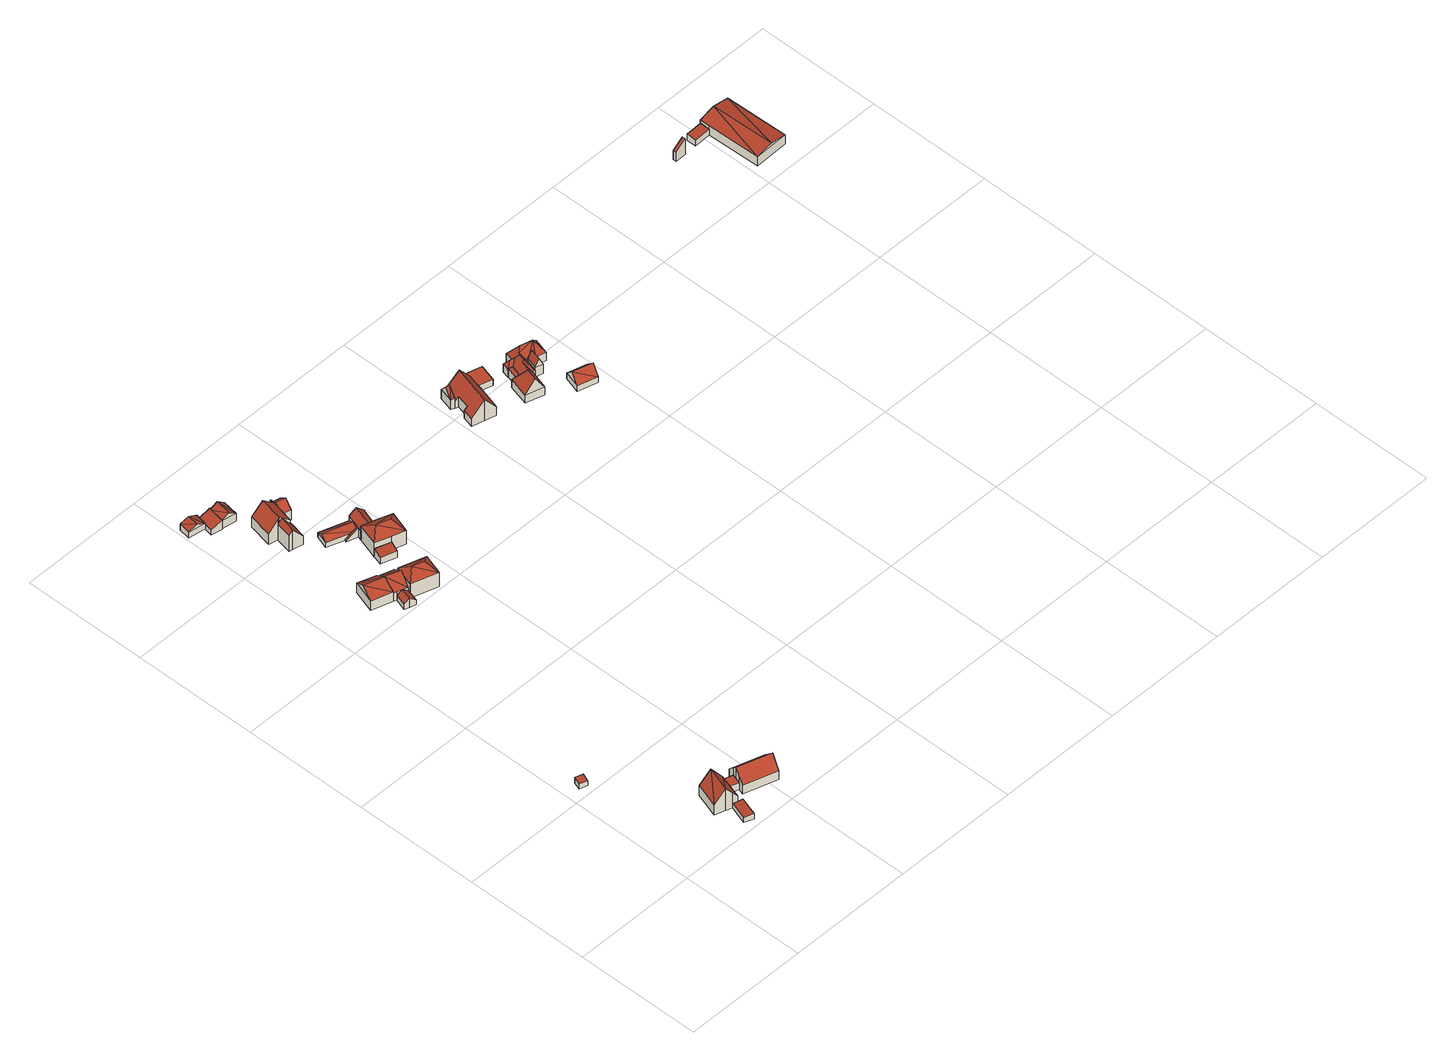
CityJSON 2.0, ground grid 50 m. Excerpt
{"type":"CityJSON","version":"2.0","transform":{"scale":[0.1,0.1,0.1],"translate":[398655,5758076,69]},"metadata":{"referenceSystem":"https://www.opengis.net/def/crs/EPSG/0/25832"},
"CityObjects":{
"building1":{"type":"Building","attributes":{"Gemeindeschluessel":"05515000","Geometrietyp2DReferenz":"3000","function":"31001_2700","roofType":"2100","measuredHeight":2.55},"geometry":[{"type":"Solid","lod":"2","boundaries":[[[[0,1,2,3]],[[4,5,1,0]],[[6,7,5,4]],[[3,2,7,6]],[[4,0,3,6]],[[1,5,7,2]]]],"semantics":{"surfaces":[{"type":"WallSurface"},{"type":"RoofSurface"},{"type":"GroundSurface"}],"values":[[0,0,0,0,1,2]]}}]},
"building2":{"type":"Building","attributes":{"Gemeindeschluessel":"05515000","Geometrietyp2DReferenz":"3000","function":"51009_1611","roofType":"2100","measuredHeight":2.46},"geometry":[{"type":"Solid","lod":"2","boundaries":[[[[8,9,10,11]],[[12,13,9,8]],[[14,15,13,12]],[[16,17,15,14]],[[11,10,17,16]],[[14,12,8,11,16]],[[9,13,15,17,10]]]],"semantics":{"surfaces":[{"type":"WallSurface"},{"type":"RoofSurface"},{"type":"GroundSurface"}],"values":[[0,0,0,0,0,1,2]]}}]},
"building3":{"type":"Building","attributes":{"Gemeindeschluessel":"05515000","Geometrietyp2DReferenz":"3000","function":"31001_1000"},"address":[{"country":"Germany","locality":"Münster","thoroughfareNumber":"6","thoroughfareName":"Hohenholter Straße"}],"children":["building3-1","building3-2","building3-3"]},
"building3-1":{"type":"BuildingPart","attributes":{"roofType":"1000","measuredHeight":3.23},"parents":["building3"],"geometry":[{"type":"Solid","lod":"2","boundaries":[[[[18,19,20,21]],[[22,23,19,18]],[[24,25,23,22]],[[26,27,28,29]],[[29,30,24,22,18,21,26]],[[19,23,25,31,28,27,20]],[[31,30,29,28]],[[25,24,30,31]],[[27,26,21,20]]]],"semantics":{"surfaces":[{"type":"WallSurface"},{"type":"RoofSurface"},{"type":"GroundSurface"},{"type":"ClosureSurface"}],"values":[[0,0,0,0,1,2,3,3,3]]}}]},
"building3-2":{"type":"BuildingPart","attributes":{"roofType":"3100","measuredHeight":10.12},"parents":["building3"],"geometry":[{"type":"Solid","lod":"2","boundaries":[[[[32,33,34,35]],[[36,37,33,32]],[[38,20,37,36]],[[21,20,38]],[[39,13,27,26,40]],[[41,9,13,39]],[[42,43,9,41]],[[35,34,43,42]],[[32,35,36]],[[42,36,35]],[[36,42,38]],[[39,40,38,42,41]],[[33,37,20,27,13,9,43,34]],[[21,38,40,26]],[[27,20,21,26]]]],"semantics":{"surfaces":[{"type":"WallSurface"},{"type":"RoofSurface"},{"type":"GroundSurface"},{"type":"ClosureSurface"}],"values":[[0,0,0,0,0,0,0,0,1,1,1,1,2,0,3]]}}]},
"building3-3":{"type":"BuildingPart","attributes":{"roofType":"3100","measuredHeight":8.63},"parents":["building3"],"geometry":[{"type":"Solid","lod":"2","boundaries":[[[[29,28,44]],[[25,24,45]],[[46,47,25,45]],[[48,49,47,46]],[[50,51,49,48]],[[52,53,51,50]],[[54,55,53,52]],[[44,28,55,54]],[[48,46,45,56,50]],[[44,54,52,50,56]],[[31,25,47,49,51,53,55,28]],[[29,44,56,30]],[[28,29,30,31]],[[24,30,56,45]],[[30,24,25,31]]]],"semantics":{"surfaces":[{"type":"WallSurface"},{"type":"RoofSurface"},{"type":"GroundSurface"},{"type":"ClosureSurface"}],"values":[[0,0,0,0,0,0,0,0,1,1,2,0,3,0,3]]}}]},
"building4":{"type":"Building","attributes":{"Gemeindeschluessel":"05515000","Geometrietyp2DReferenz":"3000","function":"31001_1000","roofType":"3100","measuredHeight":7.51},"address":[{"country":"Germany","locality":"Münster","thoroughfareNumber":"15a","thoroughfareName":"Hohenholter Straße"}],"geometry":[{"type":"Solid","lod":"2","boundaries":[[[[57,58,59,60]],[[61,62,58,57]],[[63,64,62,61]],[[60,59,64,63]],[[57,65,61]],[[63,66,60]],[[60,66,65]],[[65,57,60]],[[66,63,61]],[[61,65,66]],[[58,62,64,59]]]],"semantics":{"surfaces":[{"type":"WallSurface"},{"type":"RoofSurface"},{"type":"GroundSurface"}],"values":[[0,0,0,0,0,0,1,1,1,1,2]]}}]},
"building5":{"type":"Building","attributes":{"Gemeindeschluessel":"05515000","Geometrietyp2DReferenz":"3000","function":"31001_2700","roofType":"5000","measuredHeight":4.17},"geometry":[{"type":"Solid","lod":"2","boundaries":[[[[67,68,69,70]],[[71,72,68,67]],[[73,74,72,71]],[[75,76,74,73]],[[70,69,76,75]],[[73,71,67]],[[73,67,77]],[[77,78,73]],[[78,77,70]],[[70,75,78]],[[70,77,67]],[[73,78,75]],[[68,72,74,76,69]]]],"semantics":{"surfaces":[{"type":"WallSurface"},{"type":"RoofSurface"},{"type":"GroundSurface"}],"values":[[0,0,0,0,0,1,1,1,1,1,0,0,2]]}}]},
"building6":{"type":"Building","attributes":{"Gemeindeschluessel":"05515000","Geometrietyp2DReferenz":"3000","function":"31001_1000"},"children":["building6-1","building6-2"]},
"building6-1":{"type":"BuildingPart","attributes":{"roofType":"3100","measuredHeight":7.69},"parents":["building6"],"geometry":[{"type":"Solid","lod":"2","boundaries":[[[[79,80,81,82]],[[83,84,85,80,79]],[[86,87,88,89,90]],[[91,92,87,86]],[[82,81,92,91]],[[93,94,82,91]],[[91,95,93]],[[83,93,95]],[[95,86,90,96,97,98,83]],[[94,93,83,79]],[[94,79,82]],[[91,86,95]],[[80,85,99,88,87,92,81]],[[96,90,89]],[[84,83,98]],[[85,84,98,97,99]],[[99,97,96,89,88]]]],"semantics":{"surfaces":[{"type":"WallSurface"},{"type":"RoofSurface"},{"type":"GroundSurface"},{"type":"ClosureSurface"}],"values":[[0,0,0,0,0,1,1,1,1,0,0,0,2,0,0,3,3]]}}]},
"building6-2":{"type":"BuildingPart","attributes":{"roofType":"3100","measuredHeight":3.94},"parents":["building6"],"geometry":[{"type":"Solid","lod":"2","boundaries":[[[[100,101,85,84]],[[102,103,101,100]],[[104,105,103,102]],[[106,107,105,104]],[[108,109,107,106]],[[89,88,109,108]],[[104,102,100,84,98,110,106]],[[96,89,108,106,110]],[[85,101,103,105,107,109,88,99]],[[97,110,98]],[[85,99,97,98,84]],[[96,110,97]],[[89,96,97,99,88]]]],"semantics":{"surfaces":[{"type":"WallSurface"},{"type":"RoofSurface"},{"type":"GroundSurface"},{"type":"ClosureSurface"}],"values":[[0,0,0,0,0,0,1,1,2,0,3,0,3]]}}]},
"building7":{"type":"Building","attributes":{"Gemeindeschluessel":"05515000","Geometrietyp2DReferenz":"3000","function":"31001_2700","roofType":"2100","measuredHeight":4.24},"geometry":[{"type":"Solid","lod":"2","boundaries":[[[[111,72,112,113]],[[114,115,72,111]],[[116,117,115,114]],[[118,119,117,116]],[[120,121,119,118]],[[113,112,121,120]],[[118,116,114,111,113,120]],[[72,115,117,119,121,112]]]],"semantics":{"surfaces":[{"type":"WallSurface"},{"type":"RoofSurface"},{"type":"GroundSurface"}],"values":[[0,0,0,0,0,0,1,2]]}}]},
"building8":{"type":"Building","attributes":{"Gemeindeschluessel":"05515000","Geometrietyp2DReferenz":"3000","function":"31001_2460","roofType":"3100","measuredHeight":5.64},"geometry":[{"type":"Solid","lod":"2","boundaries":[[[[122,123,124,125]],[[126,127,123,122]],[[128,129,127,126]],[[125,124,129,128]],[[122,130,126]],[[128,131,125]],[[131,130,122]],[[122,125,131]],[[128,126,130]],[[130,131,128]],[[123,127,129,124]]]],"semantics":{"surfaces":[{"type":"WallSurface"},{"type":"RoofSurface"},{"type":"GroundSurface"}],"values":[[0,0,0,0,0,0,1,1,1,1,2]]}}]},
"building9":{"type":"Building","attributes":{"Gemeindeschluessel":"05515000","Geometrietyp2DReferenz":"3000","function":"31001_1000","roofType":"3200","measuredHeight":9.39},"address":[{"country":"Germany","locality":"Münster","thoroughfareNumber":"15","thoroughfareName":"Hohenholter Straße"}],"geometry":[{"type":"Solid","lod":"2","boundaries":[[[[132,133,134,135]],[[136,103,133,132]],[[137,101,103,136]],[[138,80,101,137]],[[135,134,80,138]],[[135,139,132]],[[137,140,138]],[[140,139,135]],[[135,138,140]],[[132,139,140]],[[140,137,136,132]],[[133,103,101,80,134]]]],"semantics":{"surfaces":[{"type":"WallSurface"},{"type":"RoofSurface"},{"type":"GroundSurface"}],"values":[[0,0,0,0,0,1,1,1,1,1,1,2]]}}]},
"building10":{"type":"Building","attributes":{"Gemeindeschluessel":"05515000","Geometrietyp2DReferenz":"3000","function":"31001_1000"},"address":[{"country":"Germany","locality":"Münster","thoroughfareNumber":"19","thoroughfareName":"Hohenholter Straße"}],"children":["building10-1","building10-2","building10-3"]},
"building10-1":{"type":"BuildingPart","attributes":{"roofType":"3100","measuredHeight":9.93},"parents":["building10"],"geometry":[{"type":"Solid","lod":"2","boundaries":[[[[141,142,143,144,145,146]],[[147,148,149,150,151]],[[152,153,148,147]],[[154,155,153,152]],[[156,157,155,154]],[[158,159,157,156]],[[160,161,162,159,158]],[[152,147,151,163,154]],[[164,141,146,165,166,167,160,158,156,154,163]],[[168,144,143,169,170,171,149,148,153,155,157,159,162]],[[165,146,145]],[[161,160,167]],[[162,161,167,166,168]],[[168,166,165,145,144]],[[142,141,164,172]],[[169,143,142,172]],[[173,172,164,163,174]],[[170,173,174,171]],[[169,172,173,170]],[[150,174,163,151]],[[174,150,149,171]]]],"semantics":{"surfaces":[{"type":"WallSurface"},{"type":"RoofSurface"},{"type":"GroundSurface"},{"type":"ClosureSurface"}],"values":[[0,0,0,0,0,0,0,1,1,2,0,0,3,3,0,3,0,3,3,0,3]]}}]},
"building10-2":{"type":"BuildingPart","attributes":{"roofType":"3100","measuredHeight":9.23},"parents":["building10"],"geometry":[{"type":"Solid","lod":"2","boundaries":[[[[175,176,177,178]],[[179,180,176,175]],[[181,182,180,179]],[[150,149,182,181]],[[178,177,143,142]],[[174,150,181,179,173]],[[175,178,142,172,173,179]],[[176,180,182,149,171,170,169,143,177]],[[171,174,173,170]],[[149,150,174,171]],[[173,172,169,170]],[[143,169,172,142]]]],"semantics":{"surfaces":[{"type":"WallSurface"},{"type":"RoofSurface"},{"type":"GroundSurface"},{"type":"ClosureSurface"}],"values":[[0,0,0,0,0,1,1,2,3,3,3,3]]}}]},
"building10-3":{"type":"BuildingPart","attributes":{"roofType":"3100","measuredHeight":7.82},"parents":["building10"],"geometry":[{"type":"Solid","lod":"2","boundaries":[[[[183,184,162,161]],[[185,186,184,183]],[[187,188,186,185]],[[145,144,188,187]],[[183,161,167,189,185]],[[165,145,187,185,189]],[[162,184,186,188,144,168]],[[166,189,167]],[[162,168,166,167,161]],[[165,189,166]],[[145,165,166,168,144]]]],"semantics":{"surfaces":[{"type":"WallSurface"},{"type":"RoofSurface"},{"type":"GroundSurface"},{"type":"ClosureSurface"}],"values":[[0,0,0,0,1,1,2,0,3,0,3]]}}]},
"building11":{"type":"Building","attributes":{"Gemeindeschluessel":"05515000","Geometrietyp2DReferenz":"3000","function":"31001_2460","roofType":"2100","measuredHeight":3.62},"geometry":[{"type":"Solid","lod":"2","boundaries":[[[[190,191,192,193]],[[194,195,191,190]],[[196,197,195,194]],[[193,192,197,196]],[[194,190,193,196]],[[191,195,197,192]]]],"semantics":{"surfaces":[{"type":"WallSurface"},{"type":"RoofSurface"},{"type":"GroundSurface"}],"values":[[0,0,0,0,1,2]]}}]},
"building12":{"type":"Building","attributes":{"Gemeindeschluessel":"05515000","Geometrietyp2DReferenz":"3000","function":"31001_2700"},"children":["building12-1","building12-2"]},
"building12-1":{"type":"BuildingPart","attributes":{"roofType":"3100","measuredHeight":6.68},"parents":["building12"],"geometry":[{"type":"Solid","lod":"2","boundaries":[[[[198,199,200,201]],[[202,203,199,198]],[[204,205,203,202]],[[206,207,205,204]],[[208,209,210]],[[211,212,208,210]],[[213,214,212,211]],[[215,216,214,213]],[[217,218,216,215]],[[201,200,218,217]],[[211,210,219,220,206,204,202,198,201,213]],[[217,215,213,201]],[[199,203,205,207,221,208,212,214,216,218,200]],[[220,219,222]],[[207,206,220,222,221]],[[223,222,219,210,209]],[[208,221,222,209]],[[222,223,209]]]],"semantics":{"surfaces":[{"type":"WallSurface"},{"type":"RoofSurface"},{"type":"GroundSurface"},{"type":"ClosureSurface"}],"values":[[0,0,0,0,0,0,0,0,0,0,1,1,2,0,3,0,3,3]]}}]},
"building12-2":{"type":"BuildingPart","attributes":{"roofType":"3100","measuredHeight":3.81},"parents":["building12"],"geometry":[{"type":"Solid","lod":"2","boundaries":[[[[209,208,224,225]],[[225,224,226,227]],[[227,228,225]],[[223,209,225]],[[225,228,223]],[[222,223,228]],[[228,227,220,222]],[[208,221,207,226,224]],[[208,209,222,221]],[[207,206,220,227,226]],[[221,222,220,206,207]],[[209,223,222]]]],"semantics":{"surfaces":[{"type":"WallSurface"},{"type":"RoofSurface"},{"type":"GroundSurface"},{"type":"ClosureSurface"}],"values":[[0,0,0,1,1,1,1,2,3,0,3,3]]}}]},
"building13":{"type":"Building","attributes":{"Gemeindeschluessel":"05515000","Geometrietyp2DReferenz":"3000","function":"31001_1000","roofType":"3200","measuredHeight":9.31},"address":[{"country":"Germany","locality":"Münster","thoroughfareNumber":"17","thoroughfareName":"Hohenholter Straße"}],"geometry":[{"type":"Solid","lod":"2","boundaries":[[[[229,230,231,232]],[[233,234,230,229]],[[235,236,234,233]],[[237,238,236,235]],[[239,240,238,237]],[[232,231,240,239]],[[229,241,233]],[[237,242,239]],[[242,241,229]],[[229,232,239,242]],[[233,241,242]],[[242,237,235,233]],[[230,234,236,238,240,231]]]],"semantics":{"surfaces":[{"type":"WallSurface"},{"type":"RoofSurface"},{"type":"GroundSurface"}],"values":[[0,0,0,0,0,0,1,1,1,1,1,1,2]]}}]},
"building14":{"type":"Building","attributes":{"Gemeindeschluessel":"05515000","Geometrietyp2DReferenz":"3000","function":"51009_1610","roofType":"3100","measuredHeight":7.99},"geometry":[{"type":"Solid","lod":"2","boundaries":[[[[243,244,245,246]],[[247,248,244,243]],[[249,250,248,247]],[[246,245,250,249]],[[243,251,247]],[[249,252,246]],[[252,251,243]],[[243,246,252]],[[251,252,249]],[[249,247,251]],[[244,248,250,245]]]],"semantics":{"surfaces":[{"type":"WallSurface"},{"type":"RoofSurface"},{"type":"GroundSurface"}],"values":[[0,0,0,0,0,0,1,1,1,1,2]]}}]},
"building15":{"type":"Building","attributes":{"Gemeindeschluessel":"05515000","Geometrietyp2DReferenz":"3000","function":"31001_1000","roofType":"3100","measuredHeight":9.58},"address":[{"country":"Germany","locality":"Münster","thoroughfareNumber":"20","thoroughfareName":"Hohenholter Straße"}],"geometry":[{"type":"Solid","lod":"2","boundaries":[[[[253,254,255,256]],[[257,258,254,253]],[[259,260,258,257]],[[261,262,260,259]],[[263,264,262,261]],[[265,266,264,263]],[[267,268,266,265]],[[269,270,268,267]],[[271,272,270,269]],[[273,274,272,271]],[[275,276,274,273]],[[277,278,276,275]],[[279,280,278,277]],[[281,282,280,279]],[[256,255,282,281]],[[275,273,271,269,267,265,263,261,259,277]],[[257,253,256,281,279,277,259]],[[254,258,260,262,264,266,268,270,272,274,276,278,280,282,255]]]],"semantics":{"surfaces":[{"type":"WallSurface"},{"type":"RoofSurface"},{"type":"GroundSurface"}],"values":[[0,0,0,0,0,0,0,0,0,0,0,0,0,0,0,1,1,2]]}}]},
"building16":{"type":"Building","attributes":{"Gemeindeschluessel":"05515000","Geometrietyp2DReferenz":"3000","function":"31001_2460","roofType":"1000","measuredHeight":2.91},"geometry":[{"type":"Solid","lod":"2","boundaries":[[[[283,284,285,286]],[[287,288,284,283]],[[289,290,288,287]],[[291,292,290,289]],[[286,285,292,291]],[[289,287,283,286,291]],[[284,288,290,292,285]]]],"semantics":{"surfaces":[{"type":"WallSurface"},{"type":"RoofSurface"},{"type":"GroundSurface"}],"values":[[0,0,0,0,0,1,2]]}}]},
"building17":{"type":"Building","attributes":{"Gemeindeschluessel":"05515000","Geometrietyp2DReferenz":"3000","function":"51009_1610","roofType":"1000","measuredHeight":3.92},"geometry":[{"type":"Solid","lod":"2","boundaries":[[[[293,294,295,296]],[[297,298,294,293]],[[299,300,298,297]],[[296,295,300,299]],[[297,293,296,299]],[[294,298,300,295]]]],"semantics":{"surfaces":[{"type":"WallSurface"},{"type":"RoofSurface"},{"type":"GroundSurface"}],"values":[[0,0,0,0,1,2]]}}]},
"building18":{"type":"Building","attributes":{"Gemeindeschluessel":"05515000","Geometrietyp2DReferenz":"3000","function":"31001_1000","roofType":"5000","measuredHeight":9.33},"address":[{"country":"Germany","locality":"Münster","thoroughfareNumber":"22","thoroughfareName":"Hohenholter Straße"}],"geometry":[{"type":"Solid","lod":"2","boundaries":[[[[301,302,303,304]],[[305,306,302,301]],[[307,308,306,305]],[[309,310,308,307]],[[311,312,310,309]],[[313,314,312,311]],[[315,316,314,313]],[[317,318,316,315]],[[319,320,318,317]],[[321,322,320,319]],[[323,324,322,321]],[[325,326,324,323]],[[327,328,326,325]],[[329,330,328,327]],[[304,303,330,329]],[[331,329,327,332]],[[333,334,335,332,327,325,336]],[[336,325,323,337]],[[337,323,321,338]],[[321,319,338]],[[336,337,338,319,317,333]],[[333,317,315,334]],[[339,335,334,315,313,340]],[[341,342,340]],[[341,340,313]],[[341,313,311]],[[311,309,341]],[[309,307,341]],[[341,307,305,342]],[[340,342,305,301,339]],[[332,335,339,301,304,331]],[[304,329,331]],[[302,306,308,310,312,314,316,318,320,322,324,326,328,330,303]]]],"semantics":{"surfaces":[{"type":"WallSurface"},{"type":"RoofSurface"},{"type":"GroundSurface"}],"values":[[0,0,0,0,0,0,0,0,0,0,0,0,0,0,0,1,1,1,1,0,1,1,1,1,1,1,1,1,1,1,1,1,2]]}}]},
"building19":{"type":"Building","attributes":{"Gemeindeschluessel":"05515000","Geometrietyp2DReferenz":"3000","function":"51009_1610","roofType":"5000","measuredHeight":7.59},"geometry":[{"type":"Solid","lod":"2","boundaries":[[[[343,344,345,346]],[[347,348,344,343]],[[349,350,348,347]],[[346,345,350,349]],[[349,347,351]],[[351,347,343,352]],[[343,346,352]],[[352,346,349,351]],[[344,348,350,345]]]],"semantics":{"surfaces":[{"type":"WallSurface"},{"type":"RoofSurface"},{"type":"GroundSurface"}],"values":[[0,0,0,0,0,1,0,1,2]]}}]},
"building20":{"type":"Building","attributes":{"Gemeindeschluessel":"05515000","Geometrietyp2DReferenz":"3000","function":"31001_2460","roofType":"3100","measuredHeight":6.25},"geometry":[{"type":"Solid","lod":"2","boundaries":[[[[353,354,355,356]],[[357,358,354,353]],[[359,360,358,357]],[[356,355,360,359]],[[353,361,357]],[[359,362,356]],[[356,362,361]],[[361,353,356]],[[362,359,357]],[[357,361,362]],[[354,358,360,355]]]],"semantics":{"surfaces":[{"type":"WallSurface"},{"type":"RoofSurface"},{"type":"GroundSurface"}],"values":[[0,0,0,0,0,0,1,1,1,1,2]]}}]},
"building21":{"type":"Building","attributes":{"Gemeindeschluessel":"05515000","Geometrietyp2DReferenz":"3000","function":"51009_1610","roofType":"2100","measuredHeight":7.27},"geometry":[{"type":"Solid","lod":"2","boundaries":[[[[363,364,365,366]],[[367,368,364,363]],[[369,370,368,367]],[[366,365,370,369]],[[367,363,366,369]],[[364,368,370,365]]]],"semantics":{"surfaces":[{"type":"WallSurface"},{"type":"RoofSurface"},{"type":"GroundSurface"}],"values":[[0,0,0,0,1,2]]}}]},
"building22":{"type":"Building","attributes":{"Gemeindeschluessel":"05515000","Geometrietyp2DReferenz":"3000","function":"31001_1000","roofType":"2100","measuredHeight":2.97},"geometry":[{"type":"Solid","lod":"2","boundaries":[[[[371,372,373,374]],[[375,376,372,371]],[[377,378,376,375]],[[374,373,378,377]],[[375,371,374,377]],[[372,376,378,373]]]],"semantics":{"surfaces":[{"type":"WallSurface"},{"type":"RoofSurface"},{"type":"GroundSurface"}],"values":[[0,0,0,0,1,2]]}}]},
"building23":{"type":"Building","attributes":{"Gemeindeschluessel":"05515000","Geometrietyp2DReferenz":"3000","function":"31001_2700","roofType":"3100","measuredHeight":5.61},"geometry":[{"type":"Solid","lod":"2","boundaries":[[[[379,380,381,382]],[[383,384,380,379]],[[385,386,384,383]],[[387,388,386,385]],[[389,390,388,387]],[[382,381,390,389]],[[391,382,389]],[[389,392,391]],[[379,391,392]],[[392,387,385,383,379]],[[391,379,382]],[[389,387,392]],[[380,384,386,388,390,381]]]],"semantics":{"surfaces":[{"type":"WallSurface"},{"type":"RoofSurface"},{"type":"GroundSurface"}],"values":[[0,0,0,0,0,0,1,1,1,1,0,0,2]]}}]}
},
"vertices":[
[44,550,64],[44,550,38],[34,520,38],[34,520,60],[74,541,64],[74,541,38],[64,511,60],[64,511,38],
[314,93,62],[314,93,41],[290,20,41],[290,20,62],[332,87,63],[332,87,41],[351,81,65],[351,81,41],[327,7,65],[327,7,41],
[368,184,73],[368,184,41],[364,186,41],[364,186,73],[368,185,73],[368,185,41],[402,174,73],[402,174,41],[351,147,73],[351,147,41],[390,135,41],[390,135,73],[396,155,73],[396,155,41],
[280,212,87],[280,212,41],[249,114,41],[249,114,87],[322,199,142],[322,199,41],[364,186,87],[332,87,87],[351,147,87],[314,93,111],[290,101,142],[290,101,41],
[390,135,105],[402,174,106],[409,197,81],[409,197,41],[539,155,81],[539,155,41],[526,113,127],[526,113,41],[513,72,81],[513,72,41],[383,113,81],[383,113,41],[396,155,127],
[163,1585,73],[163,1585,30],[245,1560,30],[245,1560,73],[192,1676,73],[192,1676,30],[264,1653,73],[264,1653,30],[177,1631,105],[254,1607,105],
[80,2292,42],[80,2292,15],[13,2304,15],[13,2304,42],[78,2280,42],[78,2280,15],[72,2246,42],[72,2246,15],[5,2257,42],[5,2257,15],[47,2298,57],[39,2251,57],
[320,1612,67],[320,1612,29],[327,1634,29],[327,1634,67],[298,1543,67],[298,1543,53],[298,1543,29],[245,1560,67],[245,1560,29],[258,1556,29],[258,1556,53],[258,1556,67],[264,1653,67],[264,1653,29],[312,1588,106],[320,1612,85],[254,1607,106],[275,1550,67],[278,1550,67],[280,1549,67],[278,1550,29],
[294,1531,53],[294,1531,29],[296,1530,51],[296,1530,29],[286,1496,51],[286,1496,29],[263,1503,69],[263,1503,29],[243,1509,53],[243,1509,29],[278,1550,69],
[78,2280,37],[66,2213,15],[66,2213,37],[122,2273,58],[122,2273,15],[121,2271,58],[121,2271,15],[110,2207,58],[110,2207,15],[110,2205,57],[110,2205,15],
[121,2271,52],[121,2271,16],[110,2207,16],[110,2207,52],[178,2260,52],[178,2260,16],[168,2197,52],[168,2197,16],[150,2266,72],[139,2202,72],
[399,1498,94],[399,1498,29],[425,1579,29],[425,1579,94],[296,1530,94],[294,1531,94],[320,1612,94],[383,1548,123],[336,1563,123],
[246,2029,84],[246,2029,68],[246,2029,20],[256,2074,20],[256,2074,67],[256,2074,84],[160,2043,68],[160,2043,20],[195,2036,20],[195,2036,93],[195,2036,111],[180,2139,68],[180,2139,20],[223,2129,120],[223,2129,20],[262,2121,87],[262,2121,20],[265,2135,87],[265,2135,20],[269,2135,84],[269,2135,72],[269,2135,20],[203,2035,120],[245,2026,84],[259,2091,84],[262,2105,84],[266,2121,84],[262,2105,20],[245,2026,20],[211,2033,20],[203,2035,20],[245,2026,68],[211,2033,113],[203,2035,102],
[238,1961,61],[238,1961,20],[251,2028,20],[251,2028,61],[198,1969,113],[198,1969,20],[183,1972,93],[183,1972,20],
[305,2127,72],[305,2127,20],[299,2097,98],[299,2097,20],[292,2066,67],[292,2066,20],[262,2105,98],
[354,1750,63],[354,1750,27],[341,1711,27],[341,1711,56],[416,1730,63],[416,1730,27],[403,1691,56],[403,1691,27],
[382,1836,65],[382,1836,22],[407,1828,22],[407,1828,89],[386,1851,65],[386,1851,22],[342,1865,25],[342,1865,22],[345,1873,25],[345,1873,22],[406,1911,22],[406,1911,44],[406,1911,65],[406,1912,65],[406,1912,22],[432,1904,89],[432,1904,22],[458,1896,65],[458,1896,22],[433,1820,65],[433,1820,22],[389,1858,65],[366,1866,44],[389,1858,22],[389,1858,44],[398,1885,60],
[295,1948,22],[295,1948,44],[277,1896,22],[277,1896,44],[286,1922,60],
[496,1799,89],[496,1799,24],[433,1820,24],[433,1820,89],[469,1714,89],[469,1714,24],[416,1730,89],[416,1730,24],[354,1750,89],[354,1750,24],[382,1836,89],[382,1836,24],[453,1766,118],[398,1784,118],
[1020,2034,65],[1020,2034,21],[1034,2031,21],[1034,2031,65],[1035,2091,65],[1035,2091,21],[1049,2087,65],[1049,2087,21],[1027,2063,101],[1042,2059,101],
[1132,2007,60],[1132,2007,17],[1129,2008,17],[1129,2008,64],[1106,1910,60],[1106,1910,17],[1063,1921,113],[1063,1921,17],[1014,1934,53],[1014,1934,17],[1026,1979,52],[1026,1979,17],[1036,1976,64],[1036,1976,17],[1049,2027,64],[1049,2027,17],[1034,2031,46],[1034,2031,17],[1049,2087,45],[1049,2087,17],[1059,2085,57],[1059,2085,17],[1060,2090,57],[1060,2090,17],[1106,2077,113],[1106,2077,17],[1145,2067,64],[1145,2067,17],[1135,2032,64],[1135,2032,17],
[1145,2067,43],[1145,2067,14],[1135,2032,14],[1135,2032,43],[1155,2099,43],[1155,2099,14],[1219,2082,43],[1219,2082,14],[1200,2014,43],[1200,2014,14],
[1260,2002,58],[1260,2002,19],[1248,1960,19],[1248,1960,58],[1276,1998,58],[1276,1998,19],[1264,1956,58],[1264,1956,19],
[1301,2024,52],[1301,2024,15],[1268,2033,15],[1268,2033,52],[1310,2058,52],[1310,2058,15],[1420,2028,52],[1420,2028,15],[1403,1966,52],[1403,1966,15],[1362,1976,52],[1362,1976,15],[1333,1984,52],[1333,1984,15],[1320,1936,52],[1320,1936,15],[1308,1939,52],[1308,1939,15],[1286,1861,52],[1286,1861,15],[1214,1881,52],[1214,1881,15],[1236,1963,52],[1236,1963,15],[1264,1956,52],[1264,1956,15],[1276,1998,52],[1276,1998,15],[1260,2002,52],[1260,2002,15],[1280,2013,76],[1296,2009,76],[1292,1968,87],[1299,1972,95],[1305,1993,95],[1281,1927,87],[1263,1917,108],[1250,1871,108],[1315,1999,83],[1318,2009,83],[1380,2005,100],[1333,2018,101],
[1320,1936,64],[1320,1936,21],[1349,1928,21],[1349,1928,64],[1333,1984,64],[1333,1984,21],[1362,1976,64],[1362,1976,21],[1348,1980,96],[1334,1932,97],
[1363,1787,51],[1363,1787,25],[1440,1765,25],[1440,1765,51],[1382,1854,51],[1382,1854,25],[1459,1832,51],[1459,1832,25],[1373,1820,87],[1450,1798,87],
[2362,2286,54],[2362,2286,11],[2406,2287,11],[2406,2287,84],[2362,2300,54],[2362,2300,11],[2406,2301,84],[2406,2301,11],
[2458,2329,39],[2458,2329,9],[2459,2291,9],[2459,2291,36],[2525,2331,39],[2525,2331,9],[2526,2293,36],[2526,2293,9],
[2532,2080,52],[2532,2080,10],[2667,2084,10],[2667,2084,52],[2526,2293,52],[2526,2293,10],[2525,2331,52],[2525,2331,10],[2525,2333,52],[2525,2333,10],[2660,2337,52],[2660,2337,10],[2600,2082,66],[2592,2335,66]
]}
